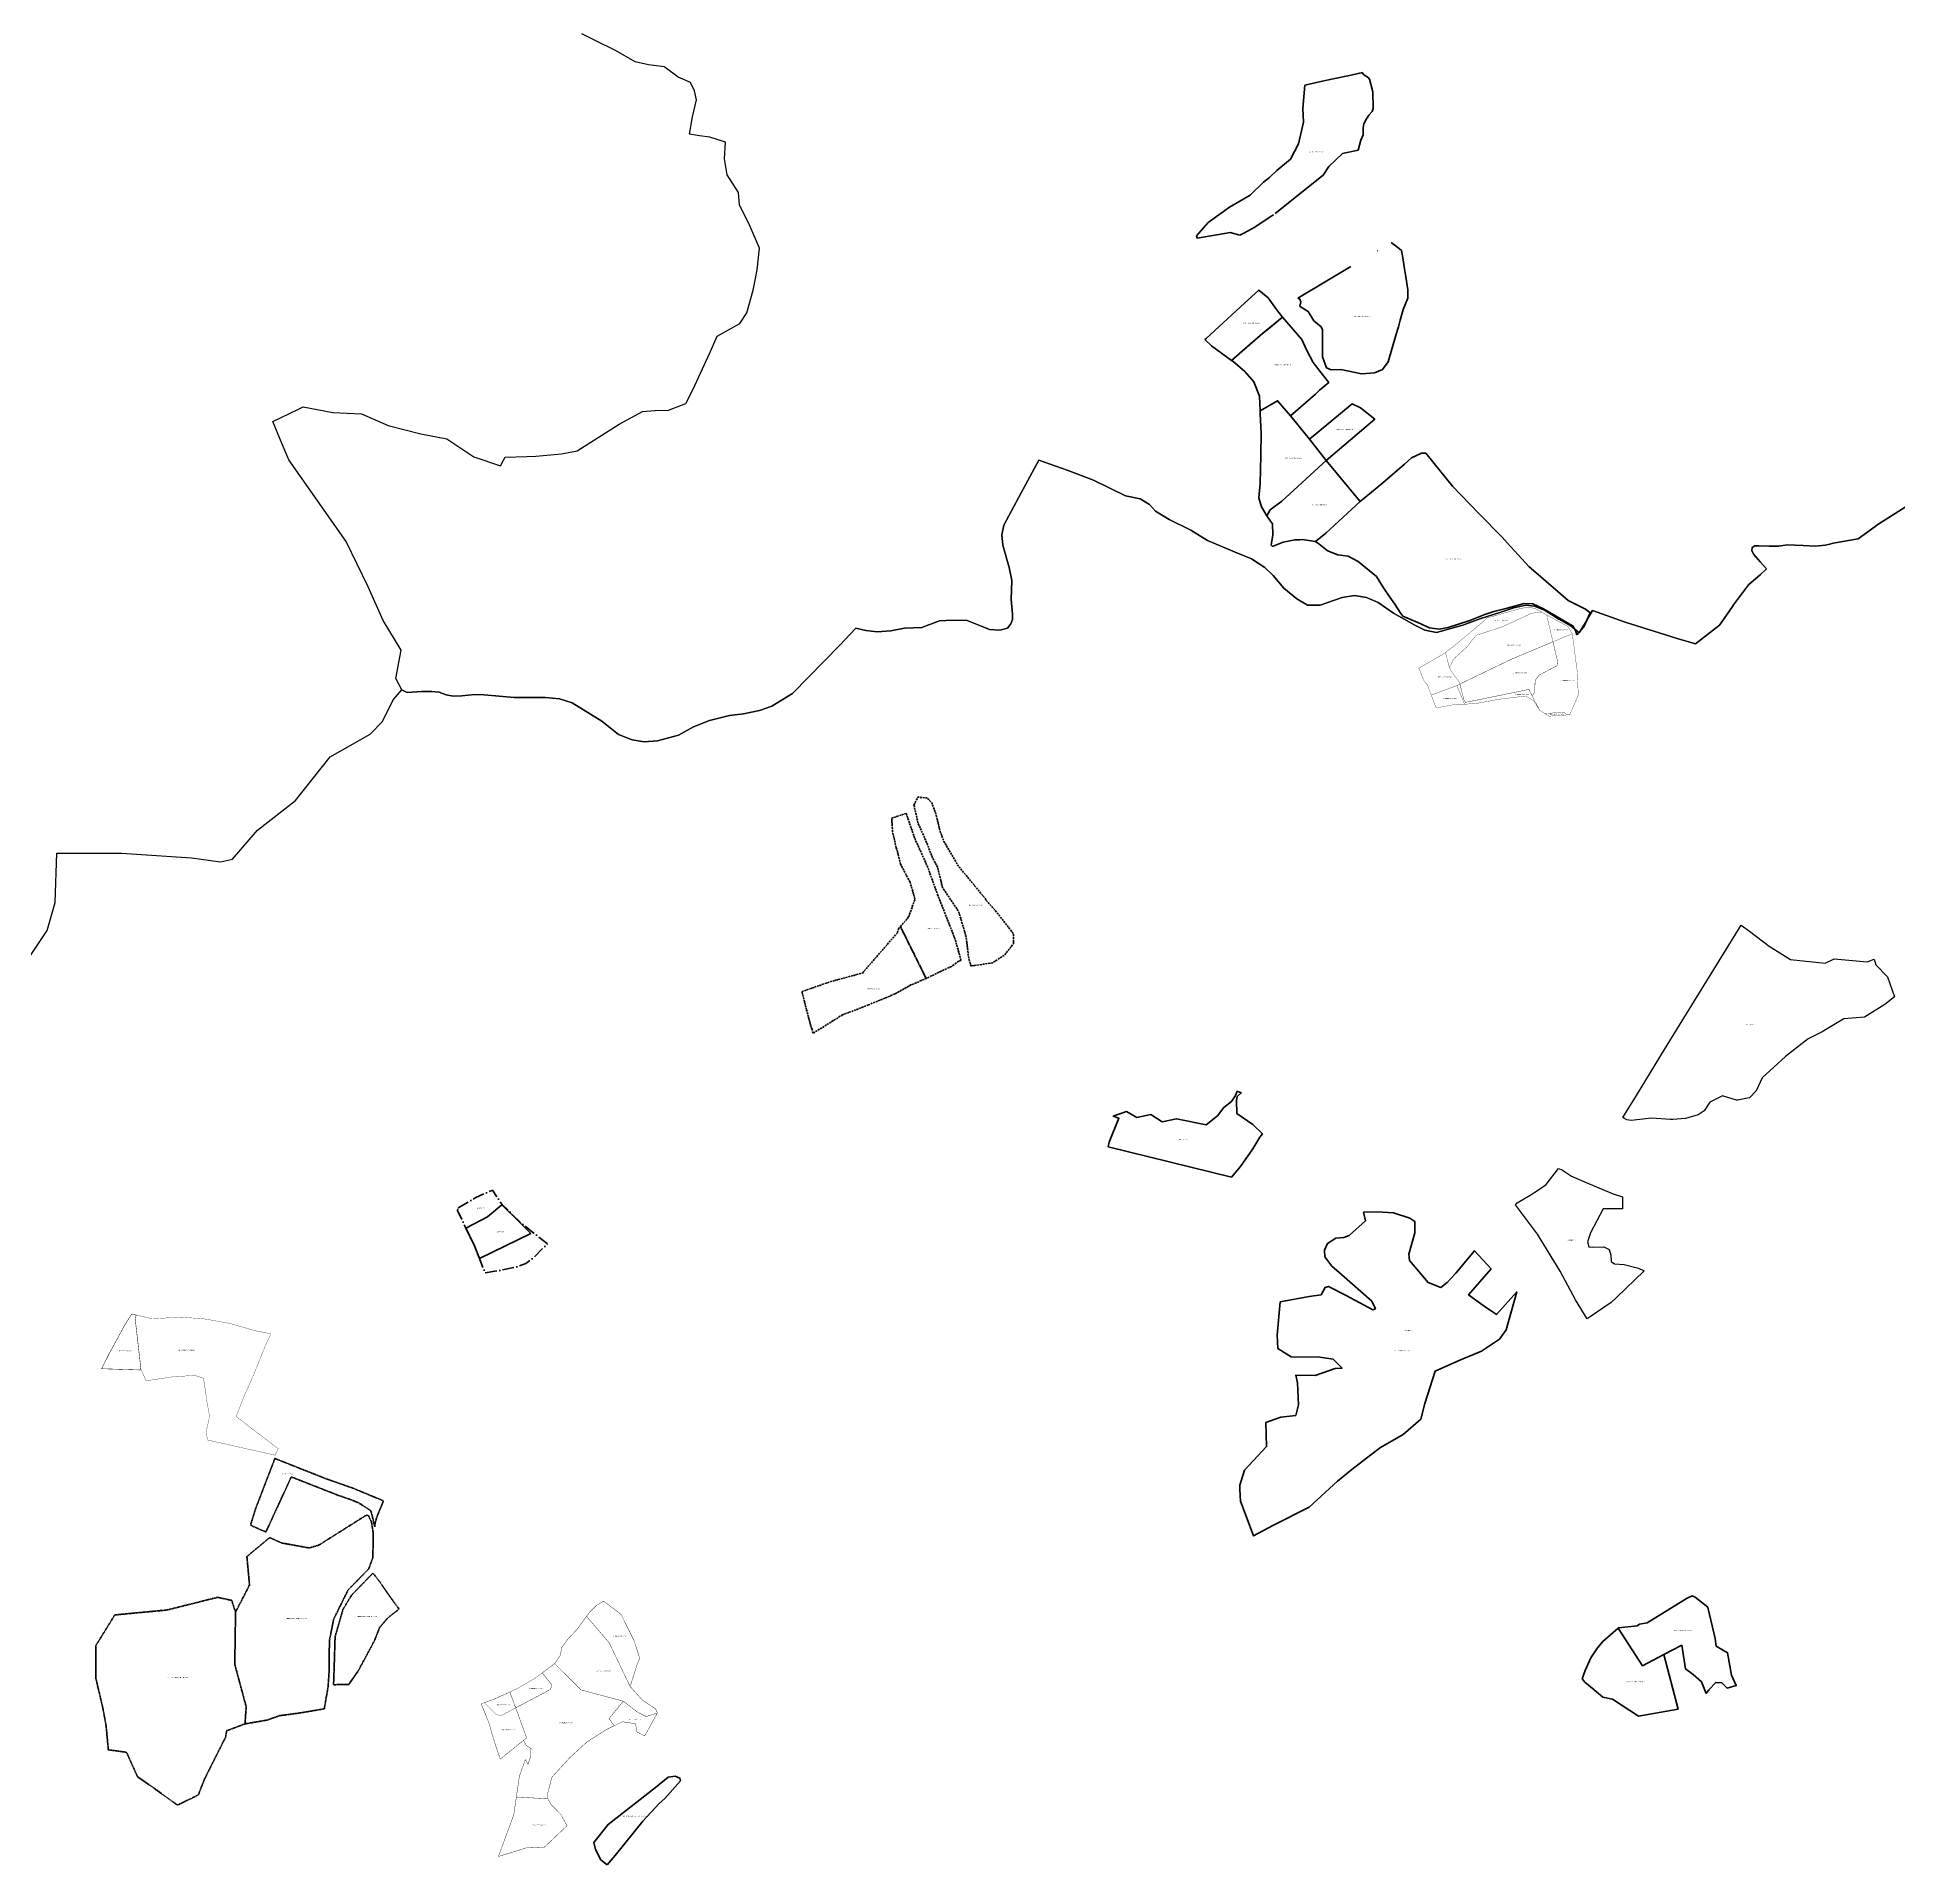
# Model space of a CAD drawing. Header units: metres. Extents: x 245125 to 394351, y 270578 to 4233311.
# Drawn here: x 270611 to 272532, y 4186227 to 4188113 of the extents above; entities that cross this region are included whole.
import ezdxf
from ezdxf.lldxf.tags import DXFTag

# ---------------------------------------------------------------- set-up
doc = ezdxf.new("R2010")
doc.units = ezdxf.units.M
for name, pattern in [('DASHDOT', [25.4, 12.7, -6.35, 0, -6.35]), ('DASHDOT_LINE', [18, 12, -3, 0, -3]), ('t-orio', [0.79, 0.5, -0.12, 0.05, -0.12])]:
    doc.linetypes.add(name, pattern=pattern)
for name, color, linetype in [('ASTOTA', 7, 'Continuous'), ('topo2013', 66, 'Continuous'), ('topo2017', 2, 'Continuous'), ('topo2018', 5, 'Continuous'), ('topo2019', 6, 'Continuous')]:
    doc.layers.add(name, color=color, linetype=linetype)
doc.styles.get("Standard").update_dxf_attribs({"font": 'arial.ttf'})
tags = doc.linetypes.add('DASHDOT2', pattern=[0.5, 0.25, -0.125, 0, -0.125]).pattern_tags.tags
tags[10:11] = [DXFTag(74, 4), DXFTag(75, 0), DXFTag(340, '0'), DXFTag(46, 1.0), DXFTag(50, 0.0), DXFTag(44, 0.0), DXFTag(45, 0.0)]
tags[8:9] = [DXFTag(74, 4), DXFTag(75, 0), DXFTag(340, '0'), DXFTag(46, 1.0), DXFTag(50, 0.0), DXFTag(44, 0.0), DXFTag(45, 0.0)]
tags[6:7] = [DXFTag(74, 4), DXFTag(75, 0), DXFTag(340, '0'), DXFTag(46, 1.0), DXFTag(50, 0.0), DXFTag(44, 0.0), DXFTag(45, 0.0)]
tags[4:5] = [DXFTag(74, 4), DXFTag(75, 0), DXFTag(340, '0'), DXFTag(46, 1.0), DXFTag(50, 0.0), DXFTag(44, 0.0), DXFTag(45, 0.0)]
tags = doc.linetypes.add('DASHDOTX2', pattern=[2, 1, -0.5, 0, -0.5]).pattern_tags.tags
tags[10:11] = [DXFTag(74, 4), DXFTag(75, 0), DXFTag(340, '0'), DXFTag(46, 1.0), DXFTag(50, 0.0), DXFTag(44, 0.0), DXFTag(45, 0.0)]
tags[8:9] = [DXFTag(74, 4), DXFTag(75, 0), DXFTag(340, '0'), DXFTag(46, 1.0), DXFTag(50, 0.0), DXFTag(44, 0.0), DXFTag(45, 0.0)]
tags[6:7] = [DXFTag(74, 4), DXFTag(75, 0), DXFTag(340, '0'), DXFTag(46, 1.0), DXFTag(50, 0.0), DXFTag(44, 0.0), DXFTag(45, 0.0)]
tags[4:5] = [DXFTag(74, 4), DXFTag(75, 0), DXFTag(340, '0'), DXFTag(46, 1.0), DXFTag(50, 0.0), DXFTag(44, 0.0), DXFTag(45, 0.0)]
tags = doc.linetypes.add('HIDDEN', pattern=[0.375, 0.25, -0.125]).pattern_tags.tags
tags[6:7] = [DXFTag(74, 4), DXFTag(75, 0), DXFTag(340, '0'), DXFTag(46, 1.0), DXFTag(50, 0.0), DXFTag(44, 0.0), DXFTag(45, 0.0)]
tags[4:5] = [DXFTag(74, 4), DXFTag(75, 0), DXFTag(340, '0'), DXFTag(46, 1.0), DXFTag(50, 0.0), DXFTag(44, 0.0), DXFTag(45, 0.0)]

msp = doc.modelspace()

# ---------------------------------------------------------------- linework, layer by layer
at = {"layer": 'ASTOTA', "color": 253, "linetype": 'HIDDEN', "ltscale": 300}
for points in [[(272614.2, 4187676), (272511, 4187610.7), (272489.7, 4187595.3), (272464, 4187590.8), (272460.4, 4187589.7), (272455.7, 4187588.5), (272444.9, 4187587.7), (272433.1, 4187588.2), (272416.4, 4187588.9), (272408.1, 4187587.8), (272397.8, 4187587.6), (272387.4, 4187588.1), (272383.3, 4187588.1), (272380.3, 4187586.4), (272380, 4187582.7), (272382, 4187579), (272388.7, 4187571.5), (272395.3, 4187564.1), (272394.3, 4187563.1), (272389, 4187558.5), (272376.8, 4187547.6), (272361.3, 4187527.2), (272360, 4187525.4), (272348.4, 4187508.4), (272346.8, 4187506.1), (272321.9, 4187487), (272303.1, 4187492.4), (272249.5, 4187509.4), (272215.6, 4187521.2), (272208.6, 4187509), (272202, 4187498.1), (272197.1, 4187502.3), (272193.8, 4187505), (272180.9, 4187512.5), (272166.8, 4187521.2), (272155.8, 4187525.9), (272146.8, 4187526.9), (272134.5, 4187524), (272121, 4187519.5), (272099.5, 4187512.6), (272081.9, 4187506.1), (272054.9, 4187498.7), (272042.7, 4187500.9), (272032.3, 4187506.2), (272010.3, 4187518.4), (271994.6, 4187529.6), (271982.7, 4187534.8), (271970, 4187536.9), (271957.3, 4187534.6), (271934.6, 4187526.9), (271921.7, 4187526.7), (271910.6, 4187533.4), (271897.1, 4187544.3), (271886.4, 4187557.4), (271877.5, 4187565.8), (271863.9, 4187574.4), (271846.9, 4187581.5), (271818.5, 4187593.6), (271801.3, 4187604.2), (271779, 4187615.1), (271764.7, 4187623.6), (271758.6, 4187630.5), (271749.2, 4187636.6), (271733.9, 4187639.5), (271700.9, 4187655.6), (271673.8, 4187666.2), (271644.6, 4187676.2), (271623.9, 4187638.1), (271608.4, 4187609.2), (271606.5, 4187599.2), (271607.3, 4187588.5), (271614, 4187565.6), (271616.6, 4187552.3), (271615.8, 4187532.6), (271617.4, 4187517.4), (271617.3, 4187511.9), (271615.7, 4187507.6), (271612.1, 4187503), (271604.2, 4187500.9), (271593.7, 4187501.7), (271584.4, 4187505.3), (271570.6, 4187511), (271555.6, 4187511.4), (271542.1, 4187510.6), (271530.9, 4187506.5), (271523.7, 4187503.8), (271505.9, 4187503), (271491.7, 4187500.2), (271477.8, 4187499.2), (271466.2, 4187500.6), (271455.6, 4187502.9), (271439.2, 4187485.6), (271390.3, 4187435.7), (271368.9, 4187422.6), (271356.5, 4187418), (271339.7, 4187414.7), (271325.3, 4187412.9), (271304.7, 4187407.7), (271288.4, 4187401.4), (271272.6, 4187392.6), (271251.1, 4187386.7), (271237.3, 4187385.8), (271225.1, 4187388), (271211, 4187393.3), (271193.8, 4187407.2), (271163, 4187425.9), (271150, 4187430), (271135.5, 4187431.5), (271103.3, 4187431.4), (271072.2, 4187434.3), (271062.2, 4187434.5), (271049.2, 4187433.2), (271040.4, 4187432.9), (271033, 4187434.2), (271025.7, 4187436.9), (271018.3, 4187437.8), (271007.8, 4187437.7), (270992.7, 4187436.6), (270987.2, 4187439.5), (270981.3, 4187451.1), (270986.7, 4187480.4), (270968.2, 4187511), (270952.6, 4187545.7), (270929.8, 4187592.3), (270870.8, 4187676.6), (270862.3, 4187697.1), (270854.3, 4187716.1), (270879.9, 4187728.7), (270883.5, 4187730.5), (270885.4, 4187731.5), (270916, 4187725.5), (270945.9, 4187724.3), (270973.4, 4187712), (271006.9, 4187703.5), (271033.8, 4187698.4), (271061.7, 4187679.9), (271089.2, 4187670.6), (271092.3, 4187676.4), (271093.9, 4187679.6), (271116.3, 4187680.3), (271125.5, 4187680.5), (271151.9, 4187682.9), (271168.4, 4187686), (271211.7, 4187713.5), (271235.7, 4187726.7), (271248.4, 4187727.6), (271248.7, 4187727.6), (271262.5, 4187728.1), (271280.4, 4187734.7), (271287.5, 4187748.8), (271305.4, 4187787.9), (271312.5, 4187804.4), (271336.2, 4187817.5), (271343.1, 4187828.4), (271349.7, 4187851.6), (271352.2, 4187863.9), (271353.9, 4187872.6), (271356.3, 4187895.2), (271346.8, 4187917.3), (271335.7, 4187939.8), (271334.7, 4187952.5), (271322.9, 4187970.7), (271320.3, 4187987.1), (271321.3, 4188004.4), (271305, 4188009.4), (271294.5, 4188011), (271284.1, 4188012.6), (271287.1, 4188030.4), (271291.2, 4188048), (271289.3, 4188057.4), (271285.1, 4188066.1), (271272.5, 4188071.3), (271259, 4188081.5), (271258.3, 4188082), (271241.8, 4188084.2), (271228, 4188087.2), (271207.9, 4188098.8), (271186, 4188109.7), (271172.9, 4188116.3)], [(272614.2, 4187676), (272511, 4187610.7), (272489.7, 4187595.3), (272464, 4187590.8), (272460.4, 4187589.7), (272455.7, 4187588.5), (272444.9, 4187587.7), (272433.1, 4187588.2), (272416.4, 4187588.9), (272408.1, 4187587.8), (272397.8, 4187587.6), (272387.4, 4187588.1), (272383.3, 4187588.1), (272380.3, 4187586.4), (272380, 4187582.7), (272382, 4187579), (272388.7, 4187571.5), (272395.3, 4187564.1), (272394.3, 4187563.1), (272389, 4187558.5), (272376.8, 4187547.6), (272361.3, 4187527.2), (272360, 4187525.4), (272348.4, 4187508.4), (272346.8, 4187506.1), (272321.9, 4187487), (272303.1, 4187492.4), (272249.5, 4187509.4), (272215.6, 4187521.2), (272208.6, 4187509), (272202, 4187498.1), (272197.1, 4187502.3), (272193.8, 4187505), (272180.9, 4187512.5), (272166.8, 4187521.2), (272155.8, 4187525.9), (272146.8, 4187526.9), (272134.5, 4187524), (272121, 4187519.5), (272099.5, 4187512.6), (272081.9, 4187506.1), (272054.9, 4187498.7), (272042.7, 4187500.9), (272032.3, 4187506.2), (272010.3, 4187518.4), (271994.6, 4187529.6), (271982.7, 4187534.8), (271970, 4187536.9), (271957.3, 4187534.6), (271934.6, 4187526.9), (271921.7, 4187526.7), (271910.6, 4187533.4), (271897.1, 4187544.3), (271886.4, 4187557.4), (271877.5, 4187565.8), (271863.9, 4187574.4), (271846.9, 4187581.5), (271818.5, 4187593.6), (271801.3, 4187604.2), (271779, 4187615.1), (271764.7, 4187623.6), (271758.6, 4187630.5), (271749.2, 4187636.6), (271733.9, 4187639.5), (271700.9, 4187655.6), (271673.8, 4187666.2), (271644.6, 4187676.2), (271623.9, 4187638.1), (271608.4, 4187609.2), (271606.5, 4187599.2), (271607.3, 4187588.5), (271614, 4187565.6), (271616.6, 4187552.3), (271615.8, 4187532.6), (271617.4, 4187517.4), (271617.3, 4187511.9), (271615.7, 4187507.6), (271612.1, 4187503), (271604.2, 4187500.9), (271593.7, 4187501.7), (271584.4, 4187505.3), (271570.6, 4187511), (271555.6, 4187511.4), (271542.1, 4187510.6), (271530.9, 4187506.5), (271523.7, 4187503.8), (271505.9, 4187503), (271491.7, 4187500.2), (271477.8, 4187499.2), (271466.2, 4187500.6), (271455.6, 4187502.9), (271439.2, 4187485.6), (271390.3, 4187435.7), (271368.9, 4187422.6), (271356.5, 4187418), (271339.7, 4187414.7), (271325.3, 4187412.9), (271304.7, 4187407.7), (271288.4, 4187401.4), (271272.6, 4187392.6), (271251.1, 4187386.7), (271237.3, 4187385.8), (271225.1, 4187388), (271211, 4187393.3), (271193.8, 4187407.2), (271163, 4187425.9), (271150, 4187430), (271135.5, 4187431.5), (271103.3, 4187431.4), (271072.2, 4187434.3), (271062.2, 4187434.5), (271049.2, 4187433.2), (271040.4, 4187432.9), (271033, 4187434.2), (271025.7, 4187436.9), (271018.3, 4187437.8), (271007.8, 4187437.7), (270992.7, 4187436.6), (270987.2, 4187439.5), (270981.3, 4187451.1), (270986.7, 4187480.4), (270968.2, 4187511), (270952.6, 4187545.7), (270929.8, 4187592.3), (270870.8, 4187676.6), (270862.3, 4187697.1), (270854.3, 4187716.1), (270879.9, 4187728.7), (270883.5, 4187730.5), (270885.4, 4187731.5), (270916, 4187725.5), (270945.9, 4187724.3), (270973.4, 4187712), (271006.9, 4187703.5), (271033.8, 4187698.4), (271061.7, 4187679.9), (271089.2, 4187670.6), (271092.3, 4187676.4), (271093.9, 4187679.6), (271116.3, 4187680.3), (271125.5, 4187680.5), (271151.9, 4187682.9), (271168.4, 4187686), (271211.7, 4187713.5), (271235.7, 4187726.7), (271248.4, 4187727.6), (271248.7, 4187727.6), (271262.5, 4187728.1), (271280.4, 4187734.7), (271287.5, 4187748.8), (271305.4, 4187787.9), (271312.5, 4187804.4), (271336.2, 4187817.5), (271343.1, 4187828.4), (271349.7, 4187851.6), (271352.2, 4187863.9), (271353.9, 4187872.6), (271356.3, 4187895.2), (271346.8, 4187917.3), (271335.7, 4187939.8), (271334.7, 4187952.5), (271322.9, 4187970.7), (271320.3, 4187987.1), (271321.3, 4188004.4), (271305, 4188009.4), (271294.5, 4188011), (271284.1, 4188012.6), (271287.1, 4188030.4), (271291.2, 4188048), (271289.3, 4188057.4), (271285.1, 4188066.1), (271272.5, 4188071.3), (271259, 4188081.5), (271258.3, 4188082), (271241.8, 4188084.2), (271228, 4188087.2), (271207.9, 4188098.8), (271186, 4188109.7), (271172.9, 4188116.3)], [(270588.5, 4187141.5), (270621.3, 4187191), (270629.6, 4187220.2), (270631.4, 4187270.8), (270698.2, 4187270.8), (270770.4, 4187266.1), (270800.2, 4187261.9), (270812.7, 4187264.9), (270838.4, 4187294.7), (270877.7, 4187325.1), (270913.5, 4187370.4), (270954.7, 4187393.6), (270967.5, 4187406.8), (270978.5, 4187429.2), (270987.2, 4187439.5), (270992.7, 4187436.6), (271007.8, 4187437.7), (271018.3, 4187437.8), (271025.7, 4187436.9), (271033, 4187434.2), (271040.4, 4187432.9), (271049.2, 4187433.2), (271062.2, 4187434.5), (271072.2, 4187434.3), (271103.3, 4187431.4), (271135.5, 4187431.5), (271150, 4187430), (271163, 4187425.9), (271193.8, 4187407.2), (271211, 4187393.3), (271225.1, 4187388), (271237.3, 4187385.8), (271251.1, 4187386.7), (271272.6, 4187392.6), (271288.4, 4187401.4), (271304.7, 4187407.7), (271325.3, 4187412.9), (271339.7, 4187414.7), (271356.5, 4187418), (271368.9, 4187422.6), (271390.3, 4187435.7), (271439.2, 4187485.6), (271455.6, 4187502.9), (271466.2, 4187500.6), (271477.8, 4187499.2), (271491.7, 4187500.2), (271505.9, 4187503), (271523.7, 4187503.8), (271530.9, 4187506.5), (271542.1, 4187510.6), (271555.6, 4187511.4), (271570.6, 4187511), (271584.4, 4187505.3), (271593.7, 4187501.7), (271604.2, 4187500.9), (271612.1, 4187503), (271615.7, 4187507.6), (271617.3, 4187511.9), (271617.4, 4187517.4), (271615.8, 4187532.6), (271616.6, 4187552.3), (271614, 4187565.6), (271607.3, 4187588.5), (271606.5, 4187599.2), (271608.4, 4187609.2), (271623.9, 4187638.1), (271644.6, 4187676.2), (271673.8, 4187666.2), (271700.9, 4187655.6), (271733.9, 4187639.5), (271749.2, 4187636.6), (271758.6, 4187630.5), (271764.7, 4187623.6), (271779, 4187615.1), (271801.3, 4187604.2), (271818.5, 4187593.6), (271846.9, 4187581.5), (271863.9, 4187574.4), (271877.5, 4187565.8), (271886.4, 4187557.4), (271897.1, 4187544.3), (271910.6, 4187533.4), (271921.7, 4187526.7), (271934.6, 4187526.9), (271957.3, 4187534.6), (271970, 4187536.9), (271982.7, 4187534.8), (271994.6, 4187529.6), (272010.3, 4187518.4), (272032.3, 4187506.2), (272042.7, 4187500.9), (272054.9, 4187498.7), (272081.9, 4187506.1), (272099.5, 4187512.6), (272121, 4187519.5), (272134.5, 4187524), (272146.8, 4187526.9), (272155.8, 4187525.9), (272166.8, 4187521.2), (272180.9, 4187512.5), (272193.8, 4187505), (272197.1, 4187502.3), (272202, 4187498.1), (272208.6, 4187509), (272215.6, 4187521.2), (272249.5, 4187509.4), (272303.1, 4187492.4), (272321.9, 4187487), (272346.8, 4187506.1), (272348.4, 4187508.4), (272360, 4187525.4), (272361.3, 4187527.2), (272376.8, 4187547.6), (272389, 4187558.5), (272394.3, 4187563.1), (272395.3, 4187564.1), (272388.7, 4187571.5), (272382, 4187579), (272380, 4187582.7), (272380.3, 4187586.4), (272383.3, 4187588.1), (272387.4, 4187588.1), (272397.8, 4187587.6), (272408.1, 4187587.8), (272416.4, 4187588.9), (272433.1, 4187588.2), (272444.9, 4187587.7), (272455.7, 4187588.5), (272460.4, 4187589.7), (272464, 4187590.8), (272489.7, 4187595.3), (272511, 4187610.7), (272614.2, 4187676)]]:
    msp.add_lwpolyline(points, dxfattribs=at)
at = {"layer": 'topo2013', "color": 66, "linetype": 'DASHDOTX2', "lineweight": 50, "ltscale": 2}
msp.add_lwpolyline([(271716.1, 4186968.1), (271843.2, 4186936.7), (271852.7, 4186947.7), (271865.4, 4186966), (271872.6, 4186978), (271875.2, 4186981.4), (271865.3, 4186990.9), (271848.8, 4187002.3), (271848.3, 4187015.8), (271849.2, 4187019.9), (271853.3, 4187023.6), (271849.2, 4187025.4), (271847.5, 4187021.1), (271843.4, 4187014.7), (271835.4, 4187008.4), (271829, 4187000.1), (271817.1, 4186990.7), (271786.7, 4186996.9), (271771.8, 4186993.9), (271760.2, 4187001.3), (271745.5, 4186998.4), (271734.9, 4187004.3), (271721.3, 4186999.5), (271727.1, 4186997.5), (271716.9, 4186972.8)], close=True, dxfattribs=at)
at = {"layer": 'topo2017', "color": 2, "linetype": 'DASHDOT', "lineweight": 40, "ltscale": 5}
for points in [[(271807.3, 4187907.7), (271819.1, 4187921.5), (271841.1, 4187937.3), (271862.7, 4187949.8), (271876.3, 4187963.1), (271882.6, 4187967.8), (271889.9, 4187975.1), (271904, 4187986.9), (271912.3, 4188002.8), (271917.6, 4188025.2), (271916.8, 4188039), (271918.9, 4188063.1), (271935.6, 4188067.1), (271948.3, 4188069.6), (271965.1, 4188073.3), (271978.4, 4188076.3), (271978.4, 4188075.7), (271979.7, 4188073.8), (271984.1, 4188071.1), (271985.6, 4188069.5), (271989, 4188056.4), (271989.4, 4188039.2), (271988.5, 4188036), (271984.9, 4188032.2), (271982.4, 4188028.4), (271979.7, 4188023.4), (271979, 4188019.3), (271979, 4188012), (271976.8, 4188006.5), (271974, 4187996.2), (271957.7, 4187992.7), (271943.7, 4187979.4), (271937.9, 4187970.3), (271886.7, 4187929.6), (271884.1, 4187927.9), (271867.5, 4187916.6), (271855.9, 4187910.4), (271851.9, 4187908.5), (271841.9, 4187911.2), (271828.3, 4187908.8), (271808, 4187905.2)], [(271911.8, 4187843.6), (272008, 4187900.8), (272015, 4187895.7), (272018.6, 4187892.7), (272019.9, 4187885), (272021.8, 4187873.9), (272023.1, 4187865.4), (272025.3, 4187852), (272025.2, 4187843.6), (272020.2, 4187831.7), (272017.3, 4187820.9), (272015.4, 4187814), (272013, 4187806.5), (272004.9, 4187777.9), (271998.9, 4187769.8), (271990.9, 4187766.3), (271977.4, 4187765.4), (271955.9, 4187770), (271946, 4187769.6), (271941.3, 4187771.7), (271937.3, 4187782.8), (271937.1, 4187810.8), (271935.9, 4187813.8), (271928.2, 4187820.1), (271922.2, 4187829.8), (271916.2, 4187833.5), (271913.8, 4187835.2), (271914.8, 4187839.7), (271913.7, 4187842.5)]]:
    msp.add_lwpolyline(points, close=True, dxfattribs=at)
at = {"layer": 'topo2017', "color": 2, "linetype": 'Continuous', "lineweight": 60, "ltscale": 3, "flags": 128}
for points in [[(271815.9, 4187800.9), (271817.1, 4187802), (271856.6, 4187838.3), (271871.3, 4187851.8), (271881.2, 4187843.8), (271889.8, 4187831.7), (271894.4, 4187825.5), (271895.9, 4187823.8), (271881.3, 4187811.9), (271875.1, 4187806.9), (271857.5, 4187791.6), (271843.3, 4187779.3), (271822.8, 4187794.3)], [(271923.8, 4187697.9), (271941.1, 4187675.9), (271991.1, 4187718.6), (271976.5, 4187730.2), (271967.7, 4187734.5)]]:
    msp.add_lwpolyline(points, close=True, dxfattribs=at)
at = {"layer": 'topo2017', "color": 2, "linetype": 'Continuous', "lineweight": 60, "ltscale": 5, "flags": 128}
msp.add_lwpolyline([(271843.3, 4187779.3), (271875.1, 4187806.9), (271895.9, 4187823.8), (271915.8, 4187800.7), (271921.1, 4187789.4), (271927.6, 4187777.1), (271938.3, 4187763.5), (271943.6, 4187756.6), (271934.2, 4187748.4), (271929.8, 4187744.5), (271929.8, 4187744.5), (271904.2, 4187722.1), (271890.8, 4187737.7), (271872.8, 4187727.2), (271872.2, 4187742.5), (271866.4, 4187757.3), (271856.9, 4187767.9), (271844.6, 4187778.4)], close=True, dxfattribs=at)
at = {"layer": 'topo2017', "color": 2, "linetype": 'DASHDOT', "lineweight": 60, "ltscale": 5}
for points in [[(271890.8, 4187737.7), (271904.2, 4187722.1), (271910.3, 4187714.6), (271923.8, 4187697.9), (271941.1, 4187675.9), (271895.3, 4187634.2), (271883, 4187625), (271879.8, 4187618.9), (271874.3, 4187628.1), (271871.5, 4187637.6), (271872.7, 4187652.2), (271873.6, 4187681.2), (271873.8, 4187704.2), (271872.9, 4187724.1), (271872.8, 4187727.2), (271890.8, 4187737.7)], [(271929.8, 4187592.5), (271929.8, 4187592.5), (271929.8, 4187592.5), (271929.8, 4187592.5), (271929.8, 4187592.5), (271929.8, 4187592.5), (271929.8, 4187592.5), (271929.8, 4187592.5), (271929.8, 4187592.5), (271916.3, 4187594.4), (271913.8, 4187594.3), (271908.5, 4187594), (271896.5, 4187591.8), (271886.3, 4187587.6), (271885.1, 4187587.7), (271884.3, 4187588.8), (271885.9, 4187599.2), (271885.4, 4187610.8), (271883.5, 4187613.5), (271879.8, 4187618.9), (271883, 4187625), (271883, 4187625), (271883, 4187625), (271895.3, 4187634.2), (271941.1, 4187675.9), (271976, 4187633.7), (271967.5, 4187625.8), (271940.6, 4187601), (271929.8, 4187592.5)], [(271967.5, 4187625.8), (271940.6, 4187601), (271929.8, 4187592.5), (271933.3, 4187590.1), (271942, 4187583.1), (271945.8, 4187581.6), (271945.8, 4187581.6), (271953.1, 4187578.6), (271963.6, 4187577.3), (271974, 4187571.7), (271992.7, 4187556.4), (272000.1, 4187544.5), (272006.6, 4187535.1), (272011.8, 4187527.9), (272017.4, 4187519.3), (272019.9, 4187515.4), (272035.6, 4187508.9), (272047.4, 4187503.3), (272057.5, 4187502.1), (272066.8, 4187503.6), (272089.3, 4187510.8), (272104.6, 4187517.1), (272113.8, 4187520.3), (272127.5, 4187523.6), (272145.1, 4187528.6), (272154, 4187528.1), (272165.1, 4187523.1), (272195.8, 4187505), (272198.6, 4187499.7), (272199.6, 4187496), (272206.7, 4187504.3), (272213.3, 4187518.9), (272208.5, 4187522.5), (272190.6, 4187531.6), (272157.1, 4187560.5), (272150.5, 4187566.3), (272127.7, 4187591.2), (272122.4, 4187596.9), (272098.5, 4187621.2), (272071.1, 4187649.7), (272058.2, 4187665.7), (272043.9, 4187683.5), (272039.3, 4187683.7), (272029, 4187678.8), (272021.6, 4187672.1), (271999.5, 4187652.9), (271976, 4187633.7), (271967.5, 4187625.8)]]:
    msp.add_lwpolyline(points, dxfattribs=at)
at = {"layer": 'topo2017', "color": 2, "ltscale": 10}
msp.add_lwpolyline([(272368.9, 4187196.7), (272377.6, 4187190.6), (272398.1, 4187175), (272420.1, 4187161.1), (272455.7, 4187157.4), (272465.1, 4187161.8), (272499.1, 4187158.8), (272506.4, 4187161.7), (272508, 4187155.9), (272519.9, 4187143.4), (272527.2, 4187122.9), (272517.3, 4187114.9), (272496.3, 4187101.6), (272475, 4187100), (272475, 4187100), (272452.6, 4187086.7), (272438.1, 4187079.5), (272414.9, 4187061.2), (272390.7, 4187039), (272384.6, 4187025.6), (272377.6, 4187018.5), (272377.2, 4187018.7), (272365.2, 4187016.1), (272364.3, 4187016), (272349.9, 4187020.6), (272336.7, 4187014.1), (272330.9, 4187005), (272324.7, 4187000.9), (272311.6, 4186997.3), (272298.5, 4186996.3), (272296.2, 4186996.1), (272276.7, 4186997.6), (272255.7, 4186995.2), (272251.1, 4186995.7), (272248.7, 4186997.1), (272247.1, 4186998.4), (272261.1, 4187021.1), (272290, 4187068.3)], close=True, dxfattribs=at)
at = {"layer": 'topo2017', "color": 2, "ltscale": 9, "flags": 128}
msp.add_lwpolyline([(272180.6, 4186945.5), (272184.4, 4186944.2), (272184.4, 4186944), (272185.9, 4186943.1), (272194.1, 4186937.9), (272211.4, 4186930.3), (272232.9, 4186921.3), (272236.9, 4186919.6), (272246.5, 4186916.5), (272246.5, 4186904), (272231.3, 4186904.1), (272226.7, 4186904.2), (272213.8, 4186879.3), (272210.4, 4186869.9), (272211.8, 4186865), (272215.8, 4186864.4), (272227.5, 4186864.7), (272233, 4186862.1), (272234.7, 4186856.1), (272235, 4186849.8), (272238.4, 4186847.3), (272248.4, 4186846.7), (272263.3, 4186842.7), (272269.1, 4186840.1), (272240.4, 4186812.6), (272234.8, 4186807.5), (272210.3, 4186790.7), (272198.3, 4186810), (272182.3, 4186839.8), (272158.8, 4186878), (272136.3, 4186908.2), (272137.9, 4186910.2), (272151.4, 4186918.3), (272159.9, 4186923.8), (272167.9, 4186929)], close=True, dxfattribs=at)
at = {"layer": 'topo2017', "color": 2, "linetype": 'Continuous', "lineweight": 50, "ltscale": 1.5}
msp.add_lwpolyline([(271979.5, 4186900.5), (271993.4, 4186901.1), (272010.3, 4186899.8), (272027.1, 4186894.4), (272032.3, 4186891.1), (272032.3, 4186879.2), (272026.3, 4186857.2), (272026.9, 4186850.7), (272046.1, 4186827.9), (272059.2, 4186823), (272065.6, 4186828), (272074.7, 4186837.5), (272094, 4186860.8), (272111.1, 4186842), (272087.9, 4186815.4), (272103.8, 4186803.7), (272116.5, 4186795), (272137.6, 4186818.4), (272126.5, 4186779.2), (272119.9, 4186769.6), (272101.2, 4186757.1), (272079, 4186747.8), (272053.4, 4186736.7), (272042.8, 4186703.1), (272038.5, 4186687), (272020.3, 4186671.1), (271997.1, 4186657.8), (271987.1, 4186650.2), (271967.4, 4186635.2), (271952.6, 4186623.1), (271923.5, 4186596.2), (271886, 4186577.3), (271866.1, 4186566.6), (271852.6, 4186602.3), (271852, 4186614.6), (271851.8, 4186619), (271856.6, 4186634.4), (271879.5, 4186658.7), (271878.8, 4186683.7), (271894.3, 4186689), (271909.5, 4186691), (271912.5, 4186701.8), (271911.4, 4186724.5), (271909.8, 4186732.6), (271929.6, 4186732.2), (271950.2, 4186739.2), (271957.4, 4186739.5), (271948, 4186748.9), (271934.3, 4186750.9), (271904.8, 4186751.3), (271897.7, 4186755.7), (271891.2, 4186759.9), (271890.3, 4186773.8), (271893.5, 4186808), (271923.4, 4186813.7), (271935.9, 4186815.4), (271939.9, 4186822.9), (271943.2, 4186824), (271961.4, 4186814.5), (271989, 4186800), (271991.8, 4186801), (271988, 4186808.8), (271956.8, 4186836.3), (271946.9, 4186844.9), (271939.5, 4186854.4), (271939.1, 4186861.4), (271942.3, 4186868.3), (271950.8, 4186873.7), (271959.2, 4186874.6), (271964.8, 4186876.4), (271981.4, 4186891.7)], close=True, dxfattribs=at)
at = {"layer": 'topo2017', "color": 2, "linetype": 'Continuous', "lineweight": 70, "ltscale": 4, "flags": 128}
for points in [[(272242.1, 4186471.3), (272242.7, 4186471.8), (272261.7, 4186473.8), (272261.7, 4186473.8), (272261.7, 4186473.8), (272264.2, 4186475.6), (272272.2, 4186477.1), (272313.3, 4186502.5), (272318.4, 4186504.9), (272321.5, 4186503.5), (272334.6, 4186493.1), (272335.1, 4186491.4), (272342.2, 4186460.8), (272343.4, 4186452.8), (272355, 4186446.1), (272359.1, 4186422.9), (272364, 4186412.3), (272354.7, 4186409.7), (272349.2, 4186415.2), (272342.8, 4186415.5), (272335.7, 4186407.8), (272333.1, 4186404.2), (272328.1, 4186416.1), (272319.6, 4186423.6), (272311.7, 4186429.4), (272307.7, 4186453.9), (272289.3, 4186444.3), (272267.2, 4186432.7), (272242.1, 4186471.3)], [(272205.1, 4186419.1), (272208.2, 4186427.7), (272214.1, 4186440.9), (272220.8, 4186451.3), (272226.5, 4186457.7), (272242.1, 4186471.3), (272267.2, 4186432.7), (272289.3, 4186444.3), (272304, 4186388), (272263, 4186380.7), (272236.4, 4186398.2), (272226.5, 4186400.4), (272217.3, 4186407.7), (272207.9, 4186415.8)]]:
    msp.add_lwpolyline(points, close=True, dxfattribs=at)
at = {"layer": 'topo2017', "color": 2, "linetype": 'Continuous', "lineweight": 70, "ltscale": 2}
msp.add_lwpolyline([(271199.3, 4186227.4), (271192.8, 4186232.3), (271187.2, 4186243), (271185.3, 4186250.2), (271200.2, 4186269), (271248.9, 4186307.2), (271262.2, 4186317.7), (271262.2, 4186317.7), (271269.4, 4186318.9), (271274.2, 4186316.8), (271275, 4186314.1), (271258.5, 4186295.7), (271252.8, 4186290.4), (271236.1, 4186272.5), (271207.5, 4186236.9)], close=True, dxfattribs=at)
at = {"layer": 'topo2018', "color": 5, "linetype": 'DASHDOT_LINE', "lineweight": 60, "flags": 128}
msp.add_lwpolyline([(271045.5, 4186904.9), (271063.8, 4186915.8), (271080.9, 4186923.3), (271090.8, 4186908.4), (271111.9, 4186888.1), (271137.5, 4186867.9), (271123.7, 4186854), (271115.2, 4186847.6), (271107, 4186844.5), (271089.3, 4186840.6), (271073.2, 4186838), (271073.2, 4186838), (271067.4, 4186852.8), (271062.3, 4186865.8), (271053.5, 4186884.2), (271044.7, 4186902.4), (271045.5, 4186904.9)], close=True, dxfattribs=at)
at = {"layer": 'topo2018', "color": 5, "linetype": 'DASHDOT2', "lineweight": 60, "ltscale": 10}
msp.add_lwpolyline([(271067.4, 4186852.8), (271120.3, 4186878.6), (271107.8, 4186891.2), (271090.6, 4186908), (271075.8, 4186895.9), (271053.5, 4186884.2), (271062.3, 4186865.8)], close=True, dxfattribs=at)
at = {"layer": 'topo2019', "color": 6}
for points, const_width in [([(272036.5, 4187461.6), (272050.4, 4187469.8), (272063.3, 4187477.3), (272064, 4187477.9), (272074.3, 4187485.9), (272104.1, 4187510.7), (272106.9, 4187513.6), (272140.6, 4187523.1), (272149, 4187524.8), (272156.7, 4187523.2), (272163.2, 4187519.6), (272168.4, 4187516.7), (272181.7, 4187509.5), (272190.2, 4187504.9), (272194.8, 4187497.3), (272174.9, 4187489), (272131.6, 4187470.8), (272078.9, 4187445.4), (272075.8, 4187443.9), (272083, 4187426.2), (272083.7, 4187424.5), (272074.8, 4187424.5), (272054.4, 4187420.8), (272045.6, 4187444.1), (272041.8, 4187449.1)], 0.3), ([(272068, 4187462.5), (272072.4, 4187471.2), (272085.9, 4187483.4), (272095.5, 4187495.6), (272122.5, 4187504.4), (272153.2, 4187518.5), (272163.2, 4187519.6), (272168.4, 4187516.7), (272174.9, 4187489), (272131.6, 4187470.8), (272078.9, 4187445.4), (272078.4, 4187447.4), (272069.8, 4187458.9)], 0.3), ([(272194.8, 4187497.3), (272196.8, 4187482.8), (272198.4, 4187469.9), (272200, 4187458.3), (272201, 4187434.1), (272192.2, 4187413.7), (272188.8, 4187413.5), (272171.2, 4187412.3), (272166.7, 4187415), (272161.4, 4187418.1), (272155, 4187428.1), (272146.9, 4187433.1), (272119.1, 4187429.7), (272098.3, 4187425.8), (272083.7, 4187424.5), (272083, 4187426.2), (272075.8, 4187443.9), (272078.9, 4187445.4), (272131.6, 4187470.8), (272174.9, 4187489)], 0.3), ([(272153.3, 4187433.6), (272150, 4187439.8), (272084.7, 4187426.5), (272083, 4187429.2), (272078.9, 4187445.4), (272131.6, 4187470.8), (272174.9, 4187489), (272179.6, 4187469), (272179.2, 4187464.4), (272160.4, 4187454.4), (272156.5, 4187449.2), (272156.1, 4187437), (272154.3, 4187434.2)], 0.4), ([(272153.3, 4187433.6), (272154.3, 4187434.2), (272156.1, 4187437), (272156.5, 4187449.2), (272160.4, 4187454.4), (272179.2, 4187464.4), (272179.6, 4187469), (272174.9, 4187489), (272194.8, 4187497.3), (272196.8, 4187482.8), (272198.4, 4187469.9), (272200, 4187458.3), (272201, 4187434.1), (272192.2, 4187413.7), (272188.8, 4187413.5), (272186.5, 4187416.4), (272166.7, 4187415), (272161.4, 4187418.1)], 0.3), ([(272078.9, 4187445.4), (272075.8, 4187443.9), (272049.4, 4187434), (272045.6, 4187444.1), (272041.8, 4187449.1), (272038.9, 4187456), (272036.5, 4187461.6), (272050.4, 4187469.8), (272063.3, 4187477.3), (272064, 4187477.9), (272068, 4187462.5), (272069.8, 4187458.9), (272078.4, 4187447.4)], 0.3), ([(271132.2, 4186425.3), (271141.5, 4186413.7), (271141.8, 4186411.2), (271140.4, 4186408.1), (271104.8, 4186389.2), (271098.8, 4186405.6), (271106.5, 4186409.2), (271123.6, 4186419.1)], 0.3)]:
    msp.add_lwpolyline(points, close=True, dxfattribs=dict(at, const_width=const_width))
at = {"layer": 'topo2019', "color": 6, "linetype": 'DASHDOT_LINE', "lineweight": 60, "ltscale": 0.15, "flags": 128}
msp.add_lwpolyline([(271515.7, 4187320.6), (271519.8, 4187328.7), (271529.5, 4187327.9), (271534.4, 4187322.2), (271538.5, 4187310.8), (271542.6, 4187293.7), (271546.6, 4187283.1), (271561.3, 4187257.9), (271589.6, 4187223.7), (271589.9, 4187222.5), (271598.3, 4187213.2), (271604.5, 4187205.7), (271618.3, 4187187.8), (271618.3, 4187177.4), (271609.2, 4187165.9), (271596.8, 4187157.8), (271574.7, 4187154.5), (271572.3, 4187161.7), (271571.8, 4187164.8), (271569.7, 4187183.8), (271568.6, 4187187.8), (271561.8, 4187210.7), (271545.1, 4187235.6), (271539.8, 4187257), (271535, 4187265.9), (271528.9, 4187281.6), (271519.9, 4187302), (271515.7, 4187320.6)], dxfattribs=at)
at = {"layer": 'topo2019', "color": 6, "linetype": 'DASHDOT_LINE', "lineweight": 60, "ltscale": 0.15}
for points in [[(271492.7, 4187307), (271507.6, 4187312), (271516.5, 4187286.2), (271529.3, 4187257.9), (271540, 4187228.3), (271558.4, 4187181.3), (271564.3, 4187160.3), (271561.7, 4187159.4), (271554.3, 4187154.1), (271543.9, 4187149.3), (271528.3, 4187141.6), (271528.3, 4187141.6), (271501.7, 4187195.2), (271501.7, 4187195.2), (271501.7, 4187195.2), (271510.3, 4187205.3), (271516.7, 4187223.6), (271511.6, 4187241.1), (271501.8, 4187259.7), (271498.8, 4187272.2), (271497.4, 4187276.3), (271493.7, 4187293.1)], [(271528.3, 4187141.6), (271512.6, 4187135), (271496, 4187125.7), (271468.8, 4187114.4), (271441.9, 4187104.1), (271411.7, 4187085.2), (271410.5, 4187089.1), (271408.9, 4187093.9), (271404.9, 4187109.4), (271400, 4187128.1), (271400, 4187128.1), (271429.3, 4187138.3), (271462.6, 4187147.3), (271498.7, 4187189), (271499.7, 4187192.8), (271501.7, 4187195.2)]]:
    msp.add_lwpolyline(points, close=True, dxfattribs=at)
at = {"layer": 'topo2019', "color": 6, "ltscale": 5, "const_width": 0.5}
msp.add_lwpolyline([(270708.6, 4186795.5), (270713.4, 4186794.4), (270712.2, 4186791.2), (270717.9, 4186741.2), (270717.3, 4186737.8), (270677.6, 4186739.1), (270685, 4186753.8), (270701.1, 4186783.5)], close=True, dxfattribs=at)
at = {"layer": 'topo2019', "color": 6, "ltscale": 50, "const_width": 0.3}
msp.add_lwpolyline([(270713.4, 4186794.4), (270729.9, 4186790.7), (270760.9, 4186792.3), (270785.1, 4186790.3), (270810.5, 4186785.7), (270834.6, 4186778.6), (270852.2, 4186775.1), (270846.6, 4186762.8), (270832.3, 4186727.7), (270824.4, 4186710.4), (270816.4, 4186689.7), (270859.8, 4186656.6), (270856.6, 4186649.9), (270787.1, 4186665.5), (270785.3, 4186673.4), (270789.1, 4186690), (270786.3, 4186704.8), (270782.8, 4186729.2), (270773.7, 4186732.2), (270751.4, 4186730.8), (270723.5, 4186726.6), (270718.7, 4186737.8), (270717.3, 4186737.8), (270717.9, 4186741.2), (270712.2, 4186791.2)], close=True, dxfattribs=at)
at = {"layer": 'topo2019', "color": 6, "linetype": 't-orio', "lineweight": 60, "flags": 128}
for points in [[(270856.4, 4186646.5), (270909.6, 4186625.4), (270936.8, 4186615.9), (270968.4, 4186602.8), (270961.8, 4186586.8), (270959.9, 4186580.4), (270959.4, 4186576.1), (270955.5, 4186592.5), (270953.6, 4186593.7), (270943.1, 4186600.6), (270934.5, 4186604.1), (270921.4, 4186608.6), (270873.3, 4186627.5), (270855.4, 4186588.6), (270847.1, 4186570.7), (270831.4, 4186577.6), (270832.5, 4186582), (270836.6, 4186595), (270845.7, 4186618.7)], [(270957.6, 4186528.3), (270965.6, 4186517.9), (270969.4, 4186512.1), (270979, 4186498.5), (270984.2, 4186491.7), (270984.2, 4186491), (270972.5, 4186481.6), (270964.4, 4186472.1), (270959.1, 4186458.5), (270942.6, 4186427.8), (270932.6, 4186413.4), (270916.9, 4186413.1), (270917.6, 4186432.9), (270918.5, 4186462.7), (270926.8, 4186491.2), (270935.6, 4186505.6)], [(270691.2, 4186485.1), (270745.2, 4186490.2), (270797.4, 4186503.3), (270811.8, 4186500.1), (270815.8, 4186488), (270815, 4186434.1), (270826.8, 4186390.3), (270825.5, 4186372.7), (270806.6, 4186365.6), (270805.5, 4186359), (270783.8, 4186315.8), (270777.4, 4186299.4), (270755.9, 4186288.9), (270730.9, 4186306.9), (270714.8, 4186318.1), (270703.3, 4186343.4), (270684.5, 4186346), (270684.3, 4186349.1), (270682.1, 4186372), (270678.5, 4186390.8), (270671.8, 4186419.1), (270671.8, 4186453.7)]]:
    msp.add_lwpolyline(points, close=True, dxfattribs=at)
at = {"layer": 'topo2019', "color": 6, "linetype": 't-orio', "lineweight": 60}
msp.add_lwpolyline([(270850.9, 4186564.8), (270863.5, 4186559.3), (270871.3, 4186557.9), (270891.7, 4186554.2), (270901.5, 4186557), (270950.2, 4186587.7), (270952.6, 4186588), (270956, 4186581.1), (270957.8, 4186570), (270957.5, 4186544.3), (270953.2, 4186532.6), (270933.6, 4186512.6), (270932, 4186511.1), (270917.1, 4186480.9), (270912.6, 4186458.7), (270912.4, 4186427.7), (270911.2, 4186410.4), (270907.3, 4186388.2), (270880.3, 4186383.7), (270861.3, 4186381.2), (270848.3, 4186376.6), (270825.5, 4186372.7), (270826.8, 4186390.3), (270815, 4186434.1), (270815.8, 4186488), (270830.2, 4186515.9), (270827.5, 4186545.3)], close=True, dxfattribs=at)
at = {"layer": 'topo2019', "color": 6, "ltscale": 40, "const_width": 0.4}
for points in [[(271177.9, 4186483.6), (271201.3, 4186456.3), (271222.9, 4186411.2), (271235.3, 4186397.5), (271249.2, 4186388.1), (271251, 4186384), (271251, 4186384), (271239.4, 4186380.3), (271230.2, 4186385), (271215.9, 4186396.1), (271172.4, 4186407.7), (271145, 4186434.8), (271150.9, 4186443.6), (271152.3, 4186451.5), (271158.8, 4186460.3), (271167.9, 4186470)], [(271177.9, 4186483.6), (271201.3, 4186456.3), (271222.9, 4186411.2), (271229.9, 4186433.5), (271232.8, 4186440.4), (271226.8, 4186458.8), (271213.5, 4186485.6), (271195.9, 4186499.1), (271195.2, 4186499.1), (271187.9, 4186494.7), (271181, 4186487.8)], [(271206.4, 4186370.8), (271198.2, 4186366.8), (271178.4, 4186354.1), (271160.4, 4186337.6), (271142.1, 4186317.6), (271137.9, 4186301.2), (271138, 4186295.4), (271105.5, 4186297.3), (271108.6, 4186318.6), (271114.7, 4186335.8), (271117.5, 4186331), (271120.4, 4186339.9), (271120.6, 4186347.4), (271115.6, 4186350.4), (271113, 4186355.8), (271116.1, 4186358.3), (271104.8, 4186389.2), (271104.8, 4186389.2), (271140.4, 4186408.1), (271141.8, 4186411.2), (271141.5, 4186413.7), (271132.2, 4186425.3), (271145, 4186434.8), (271172.4, 4186407.7), (271215.9, 4186396.1), (271201, 4186378.2)], [(271069.2, 4186393.5), (271072.5, 4186394.6), (271082.7, 4186398.3), (271098.8, 4186405.6), (271104.8, 4186389.2), (271116.1, 4186358.3), (271113, 4186355.8), (271104.2, 4186348.7), (271088.8, 4186336.3), (271082.7, 4186354.9), (271079.4, 4186366), (271077.7, 4186372.4), (271074.5, 4186380.4), (271073.5, 4186382.8)], [(271237.9, 4186360.3), (271229.8, 4186364.5), (271228.5, 4186372.6), (271222.3, 4186373.9), (271219.4, 4186374.3), (271214.6, 4186374.9), (271206.4, 4186370.8), (271201, 4186378.2), (271215.9, 4186396.1), (271230.2, 4186385), (271239.4, 4186380.3), (271251, 4186384)], [(271105.5, 4186297.3), (271138, 4186295.4), (271141.7, 4186289.1), (271151.4, 4186279.2), (271157.8, 4186267.6), (271155.4, 4186265.4), (271134.6, 4186245.7), (271115.5, 4186244.7), (271087, 4186235.9), (271102.8, 4186278.8)]]:
    msp.add_lwpolyline(points, close=True, dxfattribs=at)
at = {"layer": 'topo2019', "color": 6, "ltscale": 25, "const_width": 0.3}
msp.add_lwpolyline([(271072.5, 4186394.6), (271081.7, 4186385.4), (271084.8, 4186382.3), (271090, 4186381.3), (271104.8, 4186389.2), (271098.8, 4186405.6), (271082.7, 4186398.3)], close=True, dxfattribs=at)

# ---------------------------------------------------------------- texts
at = {"layer": 'topo2013', "color": 66, "insert": (271789.5, 4186976.1), "char_height": 1, "width": 17.175, "attachment_point": 1}
msp.add_mtext('lisandros2-13', dxfattribs=at)
at = {"layer": 'topo2017', "color": 2, "char_height": 1, "attachment_point": 1}
for s, insert, width in [('ΠΑΛΥΒΟΣ ΑΘΑΝΑΣΙΟΣ-17', (271922.3, 4187994.9), 17.175), ('ΠΑΛΥΒΟΣ ΑΘΑΝΑΣΙΟΣ-17', (271969.4, 4187825), 17.175), ('KOTΣΙΦΑΣ ΔΗΜΗΤΡΙΟΣ-17', (271854.9, 4187818.3), 23.931), ('KOTΣΙΦΑΣ ΔΗΜΗΤΡΙΟΣ-17', (271887.2, 4187775.1), 20.896), ('KOTΣΙΦΑΣ ΔΗΜΗΤΡΙΟΣ-17', (271951.2, 4187708.4), 19.666), ('KOTΣΙΦΑΣ ΔΗΜΗΤΡΙΟΣ-17', (271897.9, 4187679), 25.076), ('KOTΣΙΦΑΣ ΔΗΜΗΤΡΙΟΣ-17', (271926.6, 4187630.8), 26.659), ('KOTΣΙΦΑΣ ΔΗΜΗΤΡΙΟΣ-17', (272063.3, 4187574.9), 35.043), ('TΣΙΓΓΑΝΟΣ-17', (272374.2, 4187094.7), 17.175), ('TΣΙΓΓΑΝΟΣ-17', (272188.6, 4186872.2), 17.175), ('TΣΙΓΓΑΝΟΣ-17', (272020.8, 4186779), 17.175), ('ΣΟΥΛΗΣ ΑΝΔΡΕΑΣ ΓΕΡΑΚΙ-17', (272299.6, 4186469.6), 33.664), ('ΣΟΥΛΗΣ ΑΝΔΡΕΑΣ ΓΕΡΑΚΙ-17', (272250, 4186416.6), 32.317), ('ΜΑΡΚΟΠΟΥΛΟΣ ΓΕΩΡΓΙΟΣ ΓΕΡΑΚΙ-17', (271215, 4186278.1), 33.954)]:
    msp.add_mtext(s, dxfattribs=dict(at, insert=insert, width=width))
at = {"layer": 'topo2017', "color": 221, "insert": (272010.5, 4186758.2), "char_height": 1, "width": 17.175, "attachment_point": 1}
msp.add_mtext('171 TΣΙΓΓΑΝΟΣ-AYΘ.4495', dxfattribs=at)
at = {"layer": 'topo2018', "color": 5, "char_height": 1, "width": 18.088, "attachment_point": 1}
for insert in [(271064.5, 4186905.2), (271084.7, 4186880.7)]:
    msp.add_mtext('ΦΟΥΛΟΣ-18', dxfattribs=dict(at, insert=insert))
at = {"layer": 'topo2019', "color": 6, "lineweight": 80, "ltscale": 20, "char_height": 1, "attachment_point": 1}
for s, insert, width in [('ΣΠΑΝΟΠΟΥΛΟΥ 2-19', (272115.2, 4187511.6), 17.853), ('ΣΠΑΝΟΠΟΥΛΟΥ 2-19', (272176.3, 4187501.8), 21.84), ('ΣΠΑΝΟΠΟΥΛΟΥ 2-19', (272127.7, 4187486.1), 16.558), ('ΣΠΑΝΟΠΟΥΛΟΥ 2-19', (272056.1, 4187453.4), 15.945), ('ΣΠΑΝΟΠΟΥΛΟΥ 2-19', (272134, 4187457.6), 24.993), ('ΣΠΑΝΟΠΟΥΛΟΥ 2-19', (272182.8, 4187449.6), 18.227), ('ΣΠΑΝΟΠΟΥΛΟΥ 2-19', (272061.4, 4187431.1), 16.465), ('ΣΠΑΝΟΠΟΥΛΟΥ 2-19', (272135.7, 4187435.2), 14.029), ('ΣΠΑΝΟΠΟΥΛΟΥ 2-19', (272171.7, 4187414.9), 17.207), ('ΠΑΠΑΝΑΣΤΑΣΙΟΥ-19', (271572.5, 4187217.9), 4.974), ('ΠΑΠΑΝΑΣΤΑΣΙΟΥ-19', (271528.6, 4187193.7), 4.974), ('ΠΑΠΑΝΑΣΤΑΣΙΟΥ-19', (271466.7, 4187131.6), 4.974), ('ΑΓΓΕΛΟΠΟΥΛΟΥ ΖΩΗ-19', (270693.8, 4186758), 27.517), ('ΑΓΓΕΛΟΠΟΥΛΟΥ ΖΩΗ-19', (270756.5, 4186758.8), 30.772), ('MΠΑΡΚΟΥΡΑ-19', (270864.4, 4186631.3), 4.974), ('ΤΣΙΠΗΡΑΣ ΠΑΠΑΔΗΜΗΤΡΙΟΥ-19', (270867.5, 4186482), 27.856), ('ΤΣΙΠΗΡΑΣ ΠΑΠΑΔΗΜΗΤΡΙΟΥ-19', (270940.7, 4186484.1), 32.191), ('ΣΠΑΝΟΠΟΥΛΟΥ 2-19', (271205.2, 4186463.7), 18.378), ('ΣΠΑΝΟΠΟΥΛΟΥ 2-19', (271188.4, 4186428), 19.064), ('ΤΣΙΠΗΡΑΣ ΠΑΠΑΔΗΜΗΤΡΙΟΥ-19', (270744.9, 4186421.2), 36.578), ('ΣΠΑΝΟΠΟΥΛΟΥ 2-19', (271118.5, 4186409.6), 17.722), ('ΣΠΑΝΟΠΟΥΛΟΥ 2-19', (271085, 4186392.8), 18.516), ('ΣΠΑΝΟΠΟΥΛΟΥ 2-19', (271090.2, 4186367), 17.301), ('ΣΠΑΝΟΠΟΥΛΟΥ 2-19', (271149.8, 4186374.2), 17.686), ('ΣΠΑΝΟΠΟΥΛΟΥ 2-19', (271219.7, 4186377.9), 22.146), ('ΣΠΑΝΟΠΟΥΛΟΥ 2-19', (271122.4, 4186268.6), 20.102)]:
    msp.add_mtext(s, dxfattribs=dict(at, insert=insert, width=width))

doc.saveas('drawing.dxf')
